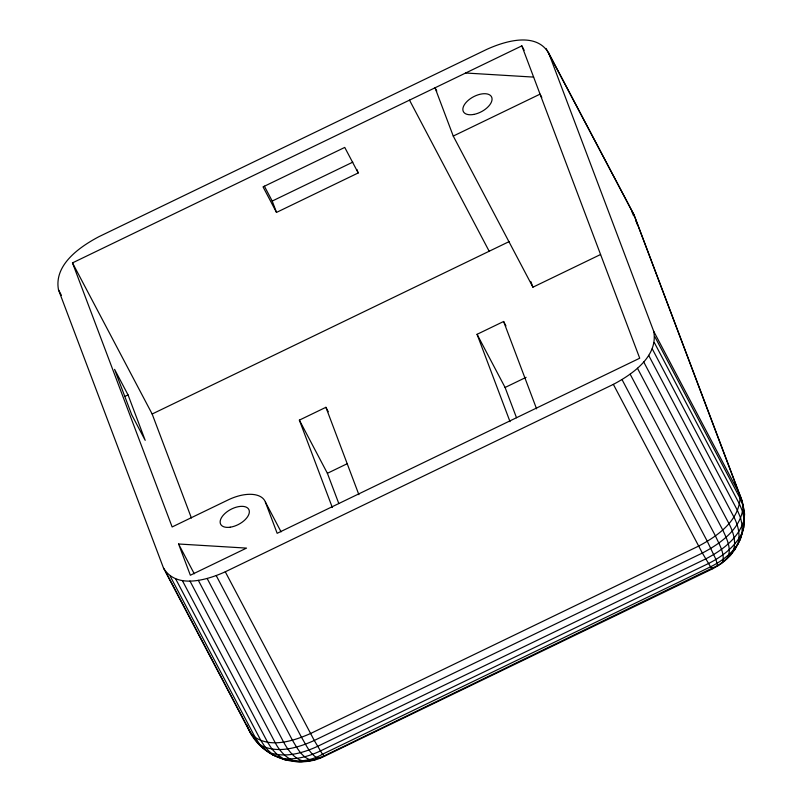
<?xml version="1.0" encoding="UTF-8"?>
<svg xmlns="http://www.w3.org/2000/svg" width="802" height="802" viewBox="0 0 802 802"><rect width="100%" height="100%" fill="white"/><g stroke="black" fill="none" stroke-linecap="round" stroke-linejoin="round"><path stroke-width="1.2" d="M163.508 568.057C176.229 589.41 207.006 580.057 225.282 571.796L613.36 384.369C632.618 374.173 658.402 356.268 653.71 331.306L548.698 53.042C535.967 31.689 505.19 41.042 486.914 49.313L98.836 236.73C79.578 246.926 53.804 264.83 58.486 289.793L163.508 568.057L248.77 729.79C261.472 757.409 297.532 769.98 324.63 756.186L712.707 568.758C723.103 563.174 733.319 554.964 737.639 543.676M742.101 532.488L740.316 539.576L734.672 549.891M253.442 736.807C267.427 759.354 299.116 768.166 322.464 754.231L710.552 566.813C721.068 561.56 730.883 554.352 737.579 544.568C740.727 535.365 738.191 525.45 733.92 517.059L648.648 355.336M743.725 524.508L744.597 514.072L742.101 500.799L633.971 214.766L548.698 53.042M740.878 536.718L743.865 527.325L743.825 519.917M737.579 544.568C746.231 528.919 746.512 509.23 738.983 493.04L633.971 214.766L546.062 48.491M717.058 566.402L727.484 558.182C732.056 548.899 726.682 538.483 722.732 529.962L637.46 368.228M722.833 561.29L724.757 560.688L730.351 554.242M721.118 563.686L722.803 562.032C724.828 552.819 719.013 544.057 715.454 535.947L630.182 374.223M727.865 557.51C738.772 549.38 734.331 533.701 728.948 523.596L643.675 361.872M317.452 757.93L315.567 759.544L312.269 760.306C302.324 758.411 297.211 748.136 292.439 740.246L207.167 578.513M281.081 531.856L265.382 502.072A34.075 18.105 -27.8 0 0 228.309 499.836L172.139 526.964L72.491 262.886L521.841 45.874L524.167 50.285M356.92 169.543L358.213 172.951L276.51 212.41L272.219 201.051L352.81 162.134M600.568 254.515L532.929 287.186L453.25 136.069L540.057 94.145L541.801 97.453M124.821 396.459L128.039 394.895L114.576 369.361L131.728 414.794L145.192 440.328L128.039 394.895M191.407 518.002L152.159 414.012L509.16 241.592M332.329 507.506L299.367 420.128L325.913 407.306L328.249 411.737M510.032 421.682L477.06 334.314L503.616 321.492L505.952 325.913M338.825 503.586L327.396 473.3L347.306 463.676M516.518 417.762L505.09 387.476L526.112 377.321M312.269 760.306L323.918 755.985L717.589 565.52L715.955 559.485L707.334 541.38L622.071 379.657M311.146 760.446C298.514 764.687 288.79 751.765 283.587 742.051L198.315 580.317M303.507 761.459C290.915 763.755 280.59 752.948 275.226 742.732L189.954 580.999M320.108 758.111L318.113 758.451C309.853 754.311 306.153 744.837 301.522 737.369L216.249 575.646M465.671 73.002L533.631 77.102M178.575 543.997L246.525 548.107L190.355 575.234L178.575 543.997L194.274 573.781M288.81 760.216L284.489 759.715L280.309 757.679M292.048 760.587L296.309 761.599M712.707 568.758L710.552 566.813L702.362 553.049L613.36 384.369M324.63 756.186L322.464 754.231L314.284 740.477L225.282 571.796M279.216 757.278L272.67 754.882L269.121 751.705M265.051 749.098L262.003 747.133L260.77 744.998M252.78 735.805L248.77 729.79L247.006 725.108M635.525 219.848L637.51 224.901M653.71 331.306L738.983 493.04L740.066 498.343L743.173 506.032C741.73 528.518 720.657 543.445 702.362 553.049L314.284 740.477C297.753 747.885 277.131 754.161 260.089 744.898L255.517 738.01L170.245 576.287M654.793 336.619L740.066 498.343C738.602 521.19 717.209 536.337 698.632 546.092L310.554 733.519C292.74 741.379 267.647 749.349 251.407 734.341L166.144 572.618M654.292 342.504L739.564 504.237L742.672 511.836L744.126 519.606C738.893 538.152 722.031 550.513 705.66 558.934L317.582 746.361C303.236 752.928 286.615 757.75 270.986 753.088L265.462 747.534L260.971 740.677L175.698 578.954M652.226 348.81L737.499 510.543L740.637 518.042L742.181 525.531L742.071 532.779C735.244 546.864 722.091 556.668 708.417 563.565L320.339 750.993C308.79 756.366 295.978 760.065 283.146 758.572L277.221 754.582L271.998 749.098L267.607 742.271L182.335 580.538M436.779 91.107L435.035 87.799L453.25 136.069M409.501 100.13L489.18 251.247M477.06 334.314L505.09 387.476M358.213 172.951L344.75 147.418L263.046 186.876L276.51 212.41M264.369 186.154L272.219 201.051M299.367 420.128L327.396 473.3M72.491 262.886L152.159 414.012M58.486 289.793L61.413 295.326M631.786 211.337L633.59 215.808M521.841 45.874L639.715 358.213L277.161 533.31L265.382 502.072M530.764 281.442L532.929 287.186M503.616 321.492L536.588 408.86M325.913 407.306L358.885 494.674M230.194 527.205A15.9 8.451 -27.8 0 0 249.041 509.962A15.9 8.451 -27.8 0 0 224.991 513.44A15.9 8.451 -27.8 0 0 230.194 527.205M473.792 114.425A15.9 8.451 -27.8 0 0 491.536 96.841A15.9 8.451 -27.8 0 0 467.045 101.433A15.9 8.451 -27.8 0 0 473.792 114.425"/></g></svg>
